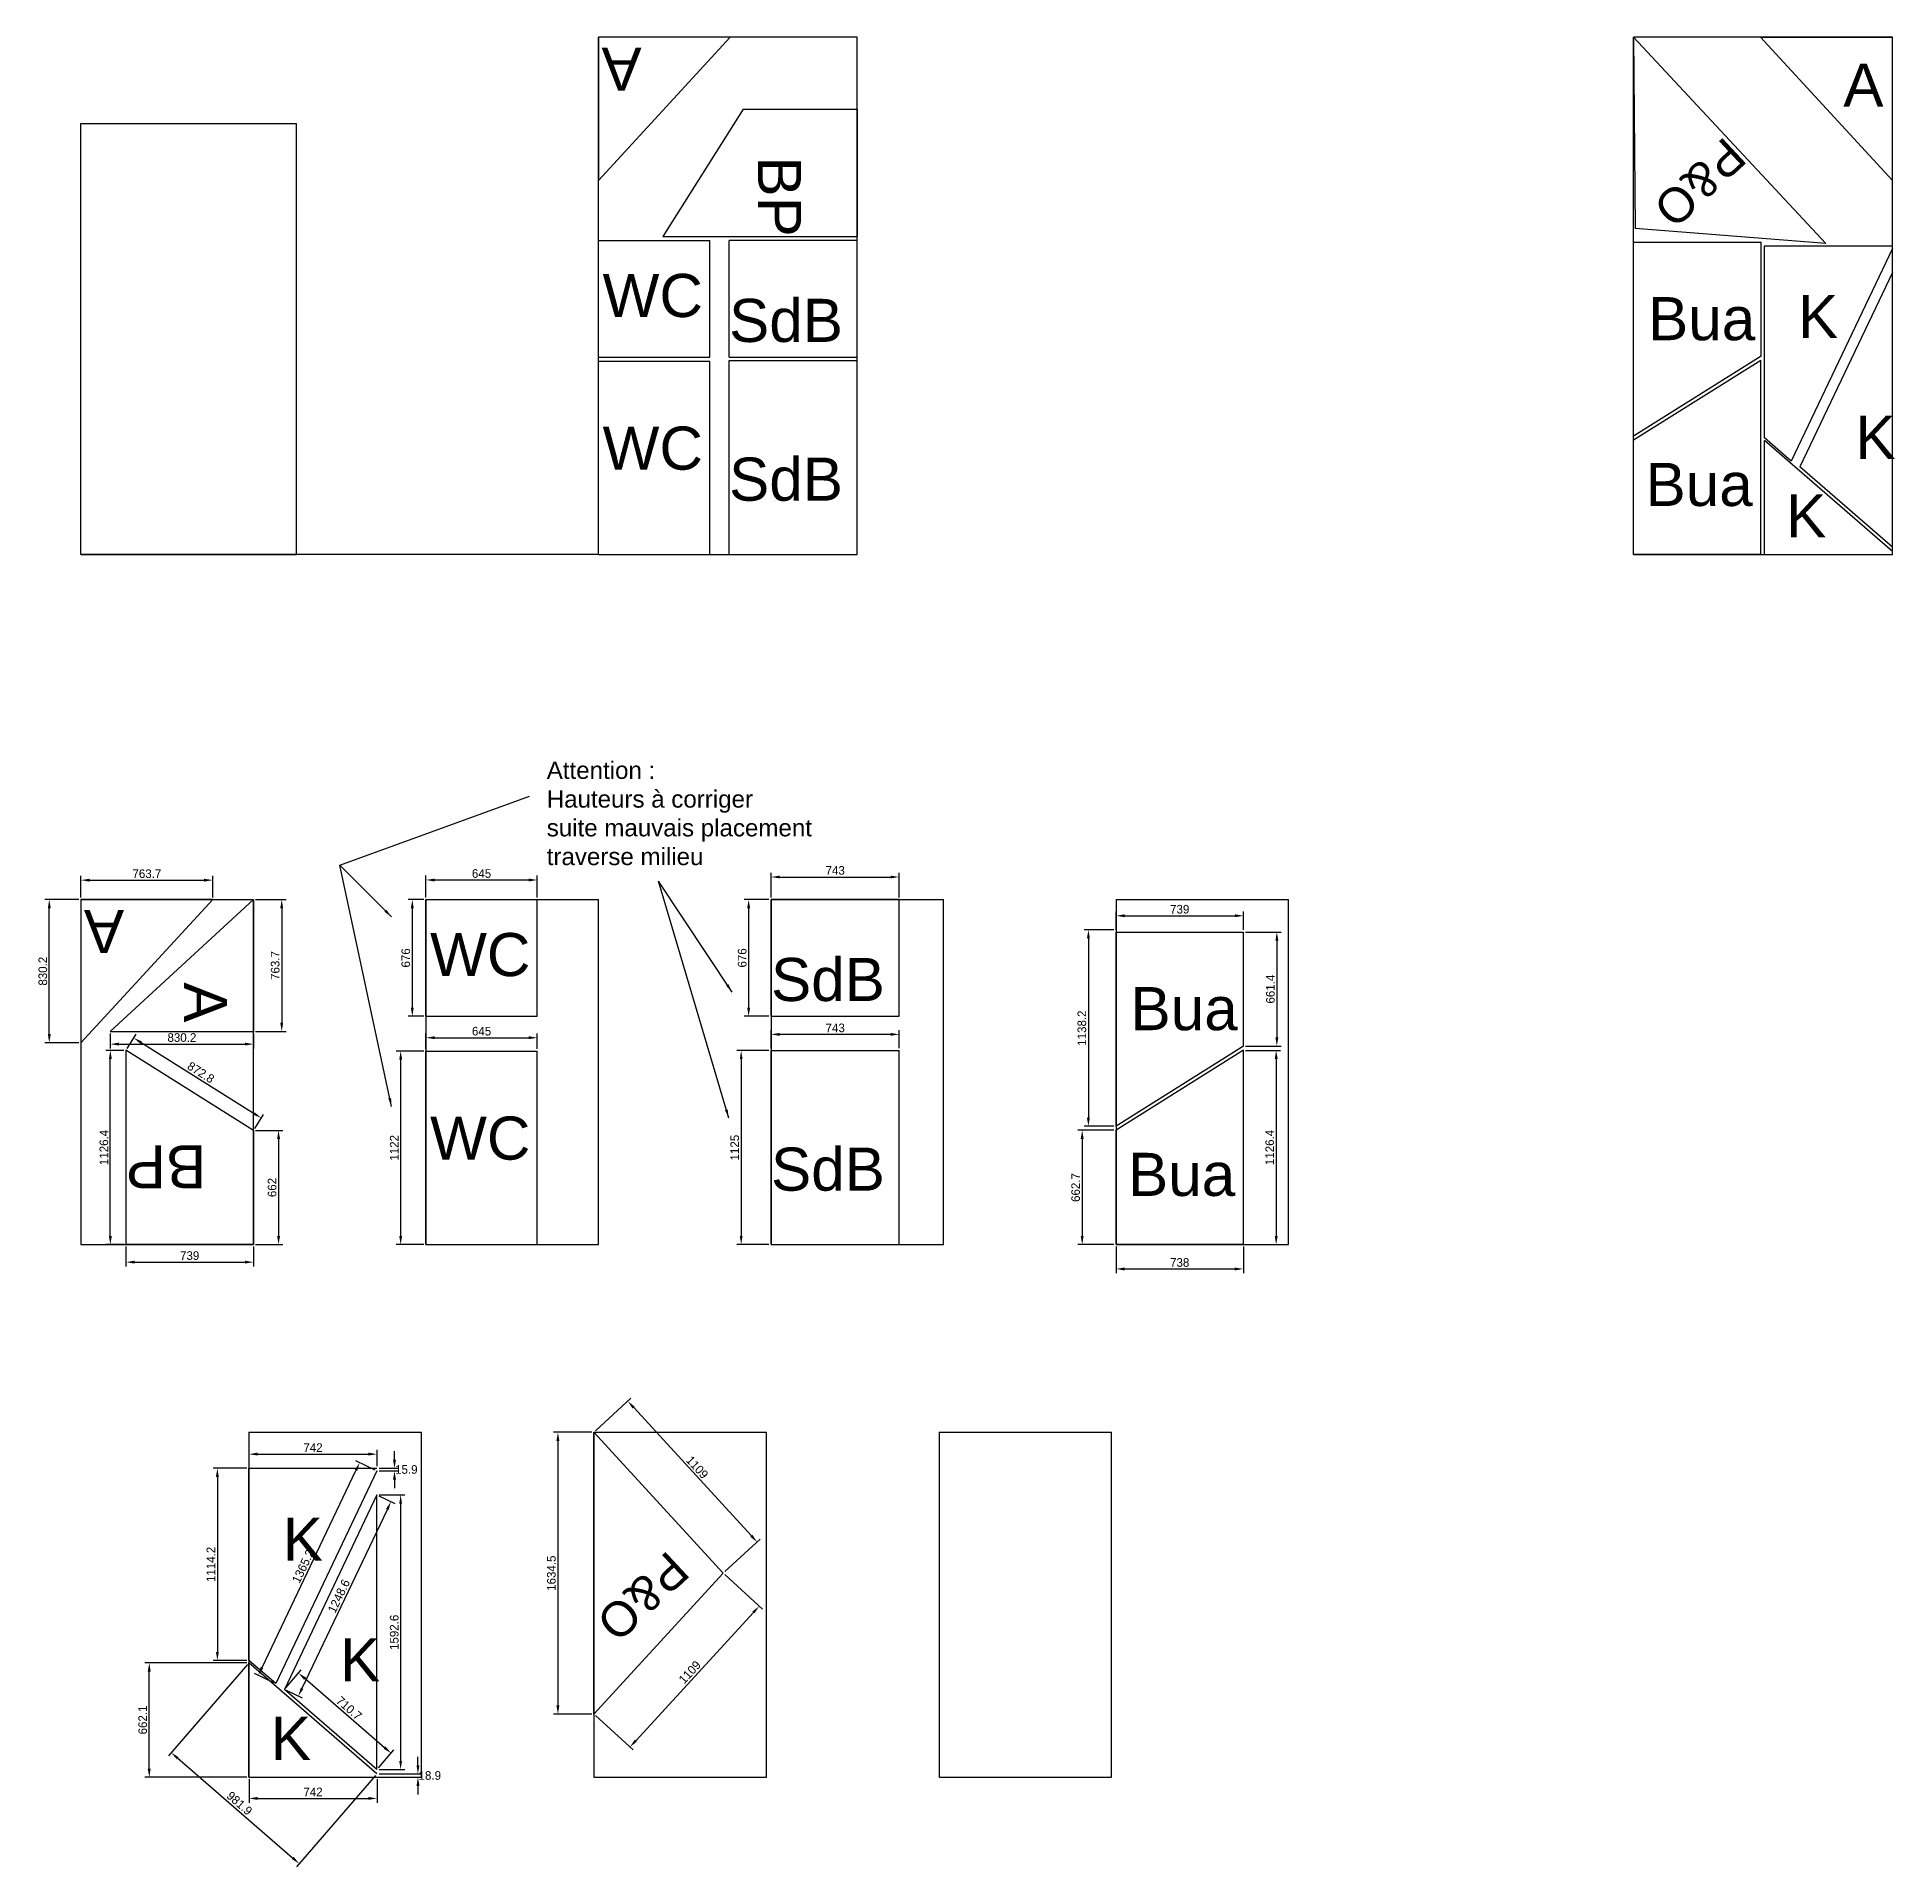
# Model space of a CAD drawing. Header units: millimetres. Extents: x -254 to 10514, y -7607 to 3000.
import ezdxf

# ---------------------------------------------------------------- set-up
doc = ezdxf.new("R2010")
doc.units = ezdxf.units.MM
for name, color, linetype, lineweight, true_color in [('Ambre', 1, 'Continuous', 25, 0xff0000), ('Buanderie', 1, 'Continuous', 25, 0xff0000), ('Bureau', 1, 'Continuous', 25, 0xff0000), ('Cotes', 3, 'Continuous', 25, 0x00ff00), ('DimensionsAchetables', 178, 'Continuous', 25, 0x000000), ('Keziah', 1, 'Continuous', 25, 0xff0000), ('P&O', 1, 'Continuous', 25, 0xff0000), ('SdB', 1, 'Continuous', 25, 0xff0000), ('WC', 1, 'Continuous', 25, 0xff0000)]:
    doc.layers.add(name, color=color, linetype=linetype, lineweight=lineweight, true_color=true_color)
doc.styles.add('textstyle11', font='')
doc.styles.add('textstyle12', font='')
doc.styles.add('textstyle13', font='')
doc.styles.add('textstyle14', font='')
doc.styles.add('textstyle15', font='')
doc.styles.add('textstyle16', font='')
doc.styles.add('textstyle17', font='')
doc.styles.add('textstyle18', font='')
doc.styles.add('textstyle19', font='')
doc.styles.add('textstyle20', font='')
doc.styles.add('textstyle21', font='')
doc.styles.add('textstyle22', font='')
doc.styles.add('textstyle23', font='')
doc.styles.add('textstyle24', font='')
doc.styles.add('textstyle25', font='')
doc.styles.add('textstyle26', font='')
doc.styles.add('textstyle27', font='')
doc.styles.add('textstyle28', font='')
doc.styles.add('textstyle29', font='')
doc.styles.add('textstyle30', font='')
doc.styles.add('textstyle31', font='')
doc.styles.add('textstyle32', font='')
doc.styles.add('textstyle33', font='')
doc.styles.add('textstyle34', font='')
doc.styles.add('textstyle35', font='')
doc.styles.add('textstyle36', font='')
doc.styles.add('textstyle37', font='')
doc.styles.get('textstyle11').set_extended_font_data('Liberation Sans')
doc.styles.get('textstyle12').set_extended_font_data('Liberation Sans')
doc.styles.get('textstyle13').set_extended_font_data('Liberation Sans')
doc.styles.get('textstyle14').set_extended_font_data('Liberation Sans')
doc.styles.get('textstyle15').set_extended_font_data('Liberation Sans')
doc.styles.get('textstyle16').set_extended_font_data('Liberation Sans')
doc.styles.get('textstyle17').set_extended_font_data('Liberation Sans')
doc.styles.get('textstyle18').set_extended_font_data('Liberation Sans')
doc.styles.get('textstyle19').set_extended_font_data('Liberation Sans')
doc.styles.get('textstyle20').set_extended_font_data('Liberation Sans')
doc.styles.get('textstyle21').set_extended_font_data('Liberation Sans')
doc.styles.get('textstyle22').set_extended_font_data('Liberation Sans')
doc.styles.get('textstyle23').set_extended_font_data('Liberation Sans')
doc.styles.get('textstyle24').set_extended_font_data('Liberation Sans')
doc.styles.get('textstyle25').set_extended_font_data('Liberation Sans')
doc.styles.get('textstyle26').set_extended_font_data('Liberation Sans')
doc.styles.get('textstyle27').set_extended_font_data('Liberation Sans')
doc.styles.get('textstyle28').set_extended_font_data('Liberation Sans')
doc.styles.get('textstyle29').set_extended_font_data('Liberation Sans')
doc.styles.get('textstyle30').set_extended_font_data('Liberation Sans')
doc.styles.get('textstyle31').set_extended_font_data('Liberation Sans')
doc.styles.get('textstyle32').set_extended_font_data('Liberation Sans')
doc.styles.get('textstyle33').set_extended_font_data('Liberation Sans')
doc.styles.get('textstyle34').set_extended_font_data('Liberation Sans')
doc.styles.get('textstyle35').set_extended_font_data('Liberation Sans')
doc.styles.get('textstyle36').set_extended_font_data('Liberation Sans')
doc.styles.get('textstyle37').set_extended_font_data('Liberation Sans')
doc.dimstyles.new('QCADDimStyle', dxfattribs={"dimtxt": 50, "dimasz": 50, "dimexe": 25, "dimexo": 12.5, "dimgap": 12.5, "dimtad": 1, "dimtoh": 1, "dimdec": 4, "dimzin": 0, "dimdsep": 46, "dimtxsty": 'Standard', "dimcen": 0.09, "dimadec": 0, "dimazin": 0, "dimtfac": 1, "dimtdec": 4, "dimtofl": 0, "dimtmove": 0, "dimatfit": 3, "dimfxl": 1, "dimtolj": 1, "dimtzin": 0, "dimarcsym": 0})

# ---------------------------------------------------------------- blocks, each defined once
blk = doc.blocks.new('PetiteTole')
at = {"layer": 'DimensionsAchetables'}
for p, q in [((0, 0), (0, 2500)), ((0, 2500), (1250, 2500)), ((1250, 0), (1250, 2500)), ((0, 0), (1250, 0))]:
    blk.add_line(p, q, dxfattribs=at)
blk = doc.blocks.new('GrandeTole')
at = {"layer": 'DimensionsAchetables'}
for p, q in [((0, 0), (0, 3000)), ((1500, 3000), (0, 3000)), ((1500, 0), (1500, 3000)), ((0, 0), (1500, 0))]:
    blk.add_line(p, q, dxfattribs=at)
blk = doc.blocks.new('*D3')
at = {"layer": 'Cotes', "color": 0, "lineweight": -2}
for p, q in [((0, -1988), (0, -1862)), ((50, -1887), (714, -1887)), ((764, -1988), (764, -1862))]:
    blk.add_line(p, q, dxfattribs=at)
at = {"layer": 'Cotes', "color": 0}
for points in [[(50, -1879), (50, -1896), (0, -1887)], [(714, -1896), (714, -1879), (764, -1887)]]:
    blk.add_solid(points, dxfattribs=at)
at = {"layer": 'Defpoints', "color": 0}
for p in [(764, -1887), (0, -2000), (764, -2000)]:
    blk.add_point(p, dxfattribs=at)
at = {"layer": 'Cotes', "color": 0, "insert": (382, -1850), "char_height": 50, "attachment_point": 5}
blk.add_mtext('\\A1;763.7', dxfattribs=at)
blk = doc.blocks.new('*D4')
at = {"layer": 'Cotes', "color": 0, "lineweight": -2}
for p, q in [((1012, -2000), (1189, -2000)), ((1164, -2050), (1164, -2714)), ((1012, -2764), (1189, -2764))]:
    blk.add_line(p, q, dxfattribs=at)
at = {"layer": 'Cotes', "color": 0}
for points in [[(1172, -2050), (1155, -2050), (1164, -2000)], [(1155, -2714), (1172, -2714), (1164, -2764)]]:
    blk.add_solid(points, dxfattribs=at)
at = {"layer": 'Defpoints', "color": 0}
for p in [(1000, -2000), (1000, -2764), (1164, -2764)]:
    blk.add_point(p, dxfattribs=at)
at = {"layer": 'Cotes', "color": 0, "insert": (1126, -2382), "char_height": 50, "attachment_point": 5, "rotation": 90}
blk.add_mtext('\\A1;763.7', dxfattribs=at)
blk = doc.blocks.new('*D5')
at = {"layer": 'Cotes', "color": 0, "lineweight": -2}
for p, q in [((-12, -2000), (-209, -2000)), ((-184, -2780), (-184, -2050)), ((-12, -2830), (-209, -2830))]:
    blk.add_line(p, q, dxfattribs=at)
at = {"layer": 'Cotes', "color": 0}
for points in [[(-175, -2050), (-192, -2050), (-184, -2000)], [(-192, -2780), (-175, -2780), (-184, -2830)]]:
    blk.add_solid(points, dxfattribs=at)
at = {"layer": 'Defpoints', "color": 0}
for p in [(-184, -2000), (0, -2000), (0, -2830)]:
    blk.add_point(p, dxfattribs=at)
at = {"layer": 'Cotes', "color": 0, "insert": (-221, -2415), "char_height": 50, "attachment_point": 5, "rotation": 90}
blk.add_mtext('\\A1;830.2', dxfattribs=at)
blk = doc.blocks.new('*D6')
at = {"layer": 'Cotes', "color": 0, "lineweight": -2}
for p, q in [((170, -2776), (170, -2863)), ((1000, -2776), (1000, -2863)), ((220, -2838), (950, -2838))]:
    blk.add_line(p, q, dxfattribs=at)
at = {"layer": 'Cotes', "color": 0}
for points in [[(220, -2829), (220, -2846), (170, -2838)], [(950, -2846), (950, -2829), (1000, -2838)]]:
    blk.add_solid(points, dxfattribs=at)
at = {"layer": 'Defpoints', "color": 0}
for p in [(170, -2764), (1000, -2764), (1000, -2838)]:
    blk.add_point(p, dxfattribs=at)
at = {"layer": 'Cotes', "color": 0, "insert": (585, -2800), "char_height": 50, "attachment_point": 5}
blk.add_mtext('\\A1;830.2', dxfattribs=at)
blk = doc.blocks.new('*D7')
at = {"layer": 'Cotes', "color": 0, "lineweight": -2}
for p, q in [((1012, -3338), (1170, -3338)), ((1145, -3388), (1145, -3950)), ((1012, -4000), (1170, -4000))]:
    blk.add_line(p, q, dxfattribs=at)
at = {"layer": 'Cotes', "color": 0}
for points in [[(1154, -3388), (1137, -3388), (1145, -3338)], [(1137, -3950), (1154, -3950), (1145, -4000)]]:
    blk.add_solid(points, dxfattribs=at)
at = {"layer": 'Defpoints', "color": 0}
for p in [(1000, -3338), (1000, -4000), (1145, -4000)]:
    blk.add_point(p, dxfattribs=at)
at = {"layer": 'Cotes', "color": 0, "insert": (1108, -3669), "char_height": 50, "attachment_point": 5, "rotation": 90}
blk.add_mtext('\\A1;662', dxfattribs=at)
blk = doc.blocks.new('*D8')
at = {"layer": 'Cotes', "color": 0, "lineweight": -2}
for p, q in [((261, -4012), (261, -4127)), ((1000, -4012), (1000, -4127)), ((311, -4102), (950, -4102))]:
    blk.add_line(p, q, dxfattribs=at)
at = {"layer": 'Cotes', "color": 0}
for points in [[(311, -4093), (311, -4110), (261, -4102)], [(950, -4110), (950, -4093), (1000, -4102)]]:
    blk.add_solid(points, dxfattribs=at)
at = {"layer": 'Defpoints', "color": 0}
for p in [(261, -4000), (1000, -4000), (1000, -4102)]:
    blk.add_point(p, dxfattribs=at)
at = {"layer": 'Cotes', "color": 0, "insert": (630, -4064), "char_height": 50, "attachment_point": 5}
blk.add_mtext('\\A1;739', dxfattribs=at)
blk = doc.blocks.new('*D9')
at = {"layer": 'Cotes', "color": 0, "lineweight": -2}
for p, q in [((248, -2874), (145, -2874)), ((170, -3950), (170, -2924)), ((248, -4000), (145, -4000))]:
    blk.add_line(p, q, dxfattribs=at)
at = {"layer": 'Cotes', "color": 0}
for points in [[(179, -2924), (162, -2924), (170, -2874)], [(162, -3950), (179, -3950), (170, -4000)]]:
    blk.add_solid(points, dxfattribs=at)
at = {"layer": 'Defpoints', "color": 0}
for p in [(170, -2874), (261, -2874), (261, -4000)]:
    blk.add_point(p, dxfattribs=at)
at = {"layer": 'Cotes', "color": 0, "insert": (133, -3437), "char_height": 50, "attachment_point": 5, "rotation": 90}
blk.add_mtext('\\A1;1126.4', dxfattribs=at)
blk = doc.blocks.new('*D10')
at = {"layer": 'Cotes', "color": 0, "lineweight": -2}
for p, q in [((268, -2863), (319, -2781)), ((348, -2829), (1003, -3240)), ((1007, -3327), (1058, -3245))]:
    blk.add_line(p, q, dxfattribs=at)
at = {"layer": 'Cotes', "color": 0}
for points in [[(353, -2822), (344, -2836), (306, -2802)], [(998, -3247), (1007, -3233), (1045, -3266)]]:
    blk.add_solid(points, dxfattribs=at)
at = {"layer": 'Defpoints', "color": 0}
for p in [(261, -2874), (1000, -3338), (1045, -3266)]:
    blk.add_point(p, dxfattribs=at)
at = {"layer": 'Cotes', "color": 0, "insert": (695, -3002), "char_height": 50, "attachment_point": 5, "rotation": 327.8576}
blk.add_mtext('\\A1;872.8', dxfattribs=at)
blk = doc.blocks.new('*D11')
at = {"layer": 'Cotes', "color": 0, "lineweight": -2}
for p, q in [((2000, -1988), (2000, -1861)), ((2050, -1886), (2595, -1886)), ((2645, -1988), (2645, -1861))]:
    blk.add_line(p, q, dxfattribs=at)
at = {"layer": 'Cotes', "color": 0}
for points in [[(2050, -1878), (2050, -1895), (2000, -1886)], [(2595, -1895), (2595, -1878), (2645, -1886)]]:
    blk.add_solid(points, dxfattribs=at)
at = {"layer": 'Defpoints', "color": 0}
for p in [(2645, -1886), (2000, -2000), (2645, -2000)]:
    blk.add_point(p, dxfattribs=at)
at = {"layer": 'Cotes', "color": 0, "insert": (2322, -1849), "char_height": 50, "attachment_point": 5}
blk.add_mtext('\\A1;645', dxfattribs=at)
blk = doc.blocks.new('*D12')
at = {"layer": 'Cotes', "color": 0, "lineweight": -2}
for p, q in [((1988, -2000), (1896, -2000)), ((1921, -2626), (1921, -2050)), ((1988, -2676), (1896, -2676))]:
    blk.add_line(p, q, dxfattribs=at)
at = {"layer": 'Cotes', "color": 0}
for points in [[(1929, -2050), (1912, -2050), (1921, -2000)], [(1912, -2626), (1929, -2626), (1921, -2676)]]:
    blk.add_solid(points, dxfattribs=at)
at = {"layer": 'Defpoints', "color": 0}
for p in [(1921, -2000), (2000, -2000), (2000, -2676)]:
    blk.add_point(p, dxfattribs=at)
at = {"layer": 'Cotes', "color": 0, "insert": (1883, -2338), "char_height": 50, "attachment_point": 5, "rotation": 90}
blk.add_mtext('\\A1;676', dxfattribs=at)
blk = doc.blocks.new('*D13')
at = {"layer": 'Cotes', "color": 0, "lineweight": -2}
for p, q in [((2000, -2866), (2000, -2776)), ((2645, -2866), (2645, -2776)), ((2050, -2801), (2595, -2801))]:
    blk.add_line(p, q, dxfattribs=at)
at = {"layer": 'Cotes', "color": 0}
for points in [[(2050, -2792), (2050, -2809), (2000, -2801)], [(2595, -2809), (2595, -2792), (2645, -2801)]]:
    blk.add_solid(points, dxfattribs=at)
at = {"layer": 'Defpoints', "color": 0}
for p in [(2000, -2878), (2645, -2801), (2645, -2878)]:
    blk.add_point(p, dxfattribs=at)
at = {"layer": 'Cotes', "color": 0, "insert": (2322, -2763), "char_height": 50, "attachment_point": 5}
blk.add_mtext('\\A1;645', dxfattribs=at)
blk = doc.blocks.new('*D14')
at = {"layer": 'Cotes', "color": 0, "lineweight": -2}
for p, q in [((1988, -2878), (1828, -2878)), ((1853, -2928), (1853, -3950)), ((1988, -4000), (1828, -4000))]:
    blk.add_line(p, q, dxfattribs=at)
at = {"layer": 'Cotes', "color": 0}
for points in [[(1862, -2928), (1845, -2928), (1853, -2878)], [(1845, -3950), (1862, -3950), (1853, -4000)]]:
    blk.add_solid(points, dxfattribs=at)
at = {"layer": 'Defpoints', "color": 0}
for p in [(2000, -2878), (1853, -4000), (2000, -4000)]:
    blk.add_point(p, dxfattribs=at)
at = {"layer": 'Cotes', "color": 0, "insert": (1816, -3439), "char_height": 50, "attachment_point": 5, "rotation": 90}
blk.add_mtext('\\A1;1122', dxfattribs=at)
blk = doc.blocks.new('*D15')
at = {"layer": 'Cotes', "color": 0, "lineweight": -2}
for p, q in [((4000, -1988), (4000, -1844)), ((4050, -1869), (4693, -1869)), ((4743, -1988), (4743, -1844))]:
    blk.add_line(p, q, dxfattribs=at)
at = {"layer": 'Cotes', "color": 0}
for points in [[(4050, -1861), (4050, -1877), (4000, -1869)], [(4693, -1877), (4693, -1861), (4743, -1869)]]:
    blk.add_solid(points, dxfattribs=at)
at = {"layer": 'Defpoints', "color": 0}
for p in [(4743, -1869), (4000, -2000), (4743, -2000)]:
    blk.add_point(p, dxfattribs=at)
at = {"layer": 'Cotes', "color": 0, "insert": (4372, -1831), "char_height": 50, "attachment_point": 5}
blk.add_mtext('\\A1;743', dxfattribs=at)
blk = doc.blocks.new('*D16')
at = {"layer": 'Cotes', "color": 0, "lineweight": -2}
for p, q in [((3988, -2000), (3845, -2000)), ((3870, -2050), (3870, -2626)), ((3988, -2676), (3845, -2676))]:
    blk.add_line(p, q, dxfattribs=at)
at = {"layer": 'Cotes', "color": 0}
for points in [[(3879, -2050), (3862, -2050), (3870, -2000)], [(3862, -2626), (3879, -2626), (3870, -2676)]]:
    blk.add_solid(points, dxfattribs=at)
at = {"layer": 'Defpoints', "color": 0}
for p in [(4000, -2000), (3870, -2676), (4000, -2676)]:
    blk.add_point(p, dxfattribs=at)
at = {"layer": 'Cotes', "color": 0, "insert": (3833, -2338), "char_height": 50, "attachment_point": 5, "rotation": 90}
blk.add_mtext('\\A1;676', dxfattribs=at)
blk = doc.blocks.new('*D17')
at = {"layer": 'Cotes', "color": 0, "lineweight": -2}
for p, q in [((4000, -2862), (4000, -2756)), ((4050, -2781), (4693, -2781)), ((4743, -2862), (4743, -2756))]:
    blk.add_line(p, q, dxfattribs=at)
at = {"layer": 'Cotes', "color": 0}
for points in [[(4050, -2773), (4050, -2790), (4000, -2781)], [(4693, -2790), (4693, -2773), (4743, -2781)]]:
    blk.add_solid(points, dxfattribs=at)
at = {"layer": 'Defpoints', "color": 0}
for p in [(4743, -2781), (4000, -2875), (4743, -2875)]:
    blk.add_point(p, dxfattribs=at)
at = {"layer": 'Cotes', "color": 0, "insert": (4372, -2744), "char_height": 50, "attachment_point": 5}
blk.add_mtext('\\A1;743', dxfattribs=at)
blk = doc.blocks.new('*D18')
at = {"layer": 'Cotes', "color": 0, "lineweight": -2}
for p, q in [((3988, -2875), (3802, -2875)), ((3827, -2925), (3827, -3950)), ((3988, -4000), (3802, -4000))]:
    blk.add_line(p, q, dxfattribs=at)
at = {"layer": 'Cotes', "color": 0}
for points in [[(3835, -2925), (3819, -2925), (3827, -2875)], [(3819, -3950), (3835, -3950), (3827, -4000)]]:
    blk.add_solid(points, dxfattribs=at)
at = {"layer": 'Defpoints', "color": 0}
for p in [(4000, -2875), (3827, -4000), (4000, -4000)]:
    blk.add_point(p, dxfattribs=at)
at = {"layer": 'Cotes', "color": 0, "insert": (3790, -3438), "char_height": 50, "attachment_point": 5, "rotation": 90}
blk.add_mtext('\\A1;1125', dxfattribs=at)
blk = doc.blocks.new('*D19')
at = {"layer": 'Cotes', "color": 0, "lineweight": -2}
for p, q in [((6000, -2175), (6000, -2069)), ((6050, -2094), (6689, -2094)), ((6739, -2175), (6739, -2069))]:
    blk.add_line(p, q, dxfattribs=at)
at = {"layer": 'Cotes', "color": 0}
for points in [[(6050, -2085), (6050, -2102), (6000, -2094)], [(6689, -2102), (6689, -2085), (6739, -2094)]]:
    blk.add_solid(points, dxfattribs=at)
at = {"layer": 'Defpoints', "color": 0}
for p in [(6739, -2094), (6000, -2188), (6739, -2188)]:
    blk.add_point(p, dxfattribs=at)
at = {"layer": 'Cotes', "color": 0, "insert": (6369, -2056), "char_height": 50, "attachment_point": 5}
blk.add_mtext('\\A1;739', dxfattribs=at)
blk = doc.blocks.new('*D20')
at = {"layer": 'Cotes', "color": 0, "lineweight": -2}
for p, q in [((5987, -2175), (5815, -2175)), ((5840, -2225), (5840, -3264)), ((5987, -3314), (5815, -3314))]:
    blk.add_line(p, q, dxfattribs=at)
at = {"layer": 'Cotes', "color": 0}
for points in [[(5848, -2225), (5831, -2225), (5840, -2175)], [(5831, -3264), (5848, -3264), (5840, -3314)]]:
    blk.add_solid(points, dxfattribs=at)
at = {"layer": 'Defpoints', "color": 0}
for p in [(6000, -2175), (5840, -3314), (6000, -3314)]:
    blk.add_point(p, dxfattribs=at)
at = {"layer": 'Cotes', "color": 0, "insert": (5802, -2745), "char_height": 50, "attachment_point": 5, "rotation": 90}
blk.add_mtext('\\A1;1138.2', dxfattribs=at)
blk = doc.blocks.new('*D21')
at = {"layer": 'Cotes', "color": 0, "lineweight": -2}
for p, q in [((6751, -2188), (6957, -2188)), ((6932, -2238), (6932, -2799)), ((6751, -2849), (6957, -2849))]:
    blk.add_line(p, q, dxfattribs=at)
at = {"layer": 'Cotes', "color": 0}
for points in [[(6941, -2238), (6924, -2238), (6932, -2188)], [(6924, -2799), (6941, -2799), (6932, -2849)]]:
    blk.add_solid(points, dxfattribs=at)
at = {"layer": 'Defpoints', "color": 0}
for p in [(6739, -2188), (6739, -2849), (6932, -2849)]:
    blk.add_point(p, dxfattribs=at)
at = {"layer": 'Cotes', "color": 0, "insert": (6895, -2519), "char_height": 50, "attachment_point": 5, "rotation": 90}
blk.add_mtext('\\A1;661.4', dxfattribs=at)
blk = doc.blocks.new('*D22')
at = {"layer": 'Cotes', "color": 0, "lineweight": -2}
for p, q in [((6750, -2874), (6953, -2874)), ((6928, -2924), (6928, -3950)), ((6750, -4000), (6953, -4000))]:
    blk.add_line(p, q, dxfattribs=at)
at = {"layer": 'Cotes', "color": 0}
for points in [[(6937, -2924), (6920, -2924), (6928, -2874)], [(6920, -3950), (6937, -3950), (6928, -4000)]]:
    blk.add_solid(points, dxfattribs=at)
at = {"layer": 'Defpoints', "color": 0}
for p in [(6738, -2874), (6738, -4000), (6928, -4000)]:
    blk.add_point(p, dxfattribs=at)
at = {"layer": 'Cotes', "color": 0, "insert": (6891, -3437), "char_height": 50, "attachment_point": 5, "rotation": 90}
blk.add_mtext('\\A1;1126.4', dxfattribs=at)
blk = doc.blocks.new('*D23')
at = {"layer": 'Cotes', "color": 0, "lineweight": -2}
for p, q in [((5987, -3337), (5779, -3337)), ((5804, -3387), (5804, -3950)), ((5987, -4000), (5779, -4000))]:
    blk.add_line(p, q, dxfattribs=at)
at = {"layer": 'Cotes', "color": 0}
for points in [[(5812, -3387), (5795, -3387), (5804, -3337)], [(5795, -3950), (5812, -3950), (5804, -4000)]]:
    blk.add_solid(points, dxfattribs=at)
at = {"layer": 'Defpoints', "color": 0}
for p in [(6000, -3337), (5804, -4000), (6000, -4000)]:
    blk.add_point(p, dxfattribs=at)
at = {"layer": 'Cotes', "color": 0, "insert": (5766, -3669), "char_height": 50, "attachment_point": 5, "rotation": 90}
blk.add_mtext('\\A1;662.7', dxfattribs=at)
blk = doc.blocks.new('*D24')
at = {"layer": 'Cotes', "color": 0, "lineweight": -2}
for p, q in [((6000, -4012), (6000, -4166)), ((6738, -4012), (6738, -4166)), ((6050, -4141), (6688, -4141))]:
    blk.add_line(p, q, dxfattribs=at)
at = {"layer": 'Cotes', "color": 0}
for points in [[(6050, -4133), (6050, -4150), (6000, -4141)], [(6688, -4150), (6688, -4133), (6738, -4141)]]:
    blk.add_solid(points, dxfattribs=at)
at = {"layer": 'Defpoints', "color": 0}
for p in [(6000, -4000), (6738, -4000), (6738, -4141)]:
    blk.add_point(p, dxfattribs=at)
at = {"layer": 'Cotes', "color": 0, "insert": (6369, -4104), "char_height": 50, "attachment_point": 5}
blk.add_mtext('\\A1;738', dxfattribs=at)
blk = doc.blocks.new('*D25')
at = {"layer": 'Cotes', "color": 0, "lineweight": -2}
for p, q in [((974, -5284), (974, -5190)), ((1024, -5215), (1666, -5215)), ((1716, -5284), (1716, -5190))]:
    blk.add_line(p, q, dxfattribs=at)
at = {"layer": 'Cotes', "color": 0}
for points in [[(1024, -5206), (1024, -5223), (974, -5215)], [(1666, -5223), (1666, -5206), (1716, -5215)]]:
    blk.add_solid(points, dxfattribs=at)
at = {"layer": 'Defpoints', "color": 0}
for p in [(1716, -5215), (974, -5297), (1716, -5297)]:
    blk.add_point(p, dxfattribs=at)
at = {"layer": 'Cotes', "color": 0, "insert": (1345, -5177), "char_height": 50, "attachment_point": 5}
blk.add_mtext('\\A1;742', dxfattribs=at)
blk = doc.blocks.new('*D26')
at = {"layer": 'Cotes', "color": 0, "lineweight": -2}
for p, q in [((961, -5297), (766, -5297)), ((791, -5347), (791, -6361)), ((961, -6411), (766, -6411))]:
    blk.add_line(p, q, dxfattribs=at)
at = {"layer": 'Cotes', "color": 0}
for points in [[(799, -5347), (782, -5347), (791, -5297)], [(782, -6361), (799, -6361), (791, -6411)]]:
    blk.add_solid(points, dxfattribs=at)
at = {"layer": 'Defpoints', "color": 0}
for p in [(974, -5297), (791, -6411), (974, -6411)]:
    blk.add_point(p, dxfattribs=at)
at = {"layer": 'Cotes', "color": 0, "insert": (753, -5854), "char_height": 50, "attachment_point": 5, "rotation": 90}
blk.add_mtext('\\A1;1114.2', dxfattribs=at)
blk = doc.blocks.new('*D27')
at = {"layer": 'Cotes', "color": 0, "lineweight": -2}
for p, q in [((1817, -5247), (1817, -5197)), ((1728, -5297), (1842, -5297)), ((1728, -5312), (1842, -5312)), ((1817, -5362), (1817, -5412))]:
    blk.add_line(p, q, dxfattribs=at)
at = {"layer": 'Cotes', "color": 0}
for points in [[(1809, -5247), (1826, -5247), (1817, -5297)], [(1826, -5362), (1809, -5362), (1817, -5312)]]:
    blk.add_solid(points, dxfattribs=at)
at = {"layer": 'Defpoints', "color": 0}
for p in [(1716, -5297), (1716, -5312), (1817, -5312)]:
    blk.add_point(p, dxfattribs=at)
at = {"layer": 'Cotes', "color": 0, "insert": (1886, -5304), "char_height": 50, "attachment_point": 5}
blk.add_mtext('\\A1;15.9', dxfattribs=at)
blk = doc.blocks.new('*D28')
at = {"layer": 'Cotes', "color": 0, "lineweight": -2}
for p, q in [((1728, -5451), (1878, -5451)), ((1853, -5501), (1853, -6994)), ((1728, -7044), (1878, -7044))]:
    blk.add_line(p, q, dxfattribs=at)
at = {"layer": 'Cotes', "color": 0}
for points in [[(1861, -5501), (1845, -5501), (1853, -5451)], [(1845, -6994), (1861, -6994), (1853, -7044)]]:
    blk.add_solid(points, dxfattribs=at)
at = {"layer": 'Defpoints', "color": 0}
for p in [(1716, -5451), (1716, -7044), (1853, -7044)]:
    blk.add_point(p, dxfattribs=at)
at = {"layer": 'Cotes', "color": 0, "insert": (1816, -6248), "char_height": 50, "attachment_point": 5, "rotation": 90}
blk.add_mtext('\\A1;1592.6', dxfattribs=at)
blk = doc.blocks.new('*D29')
at = {"layer": 'Cotes', "color": 0, "lineweight": -2}
for p, q in [((1727, -5457), (1820, -5501)), ((1282, -6572), (1776, -5535)), ((1190, -6584), (1283, -6628))]:
    blk.add_line(p, q, dxfattribs=at)
at = {"layer": 'Cotes', "color": 0}
for points in [[(1783, -5539), (1768, -5532), (1797, -5490)], [(1274, -6569), (1289, -6576), (1260, -6617)]]:
    blk.add_solid(points, dxfattribs=at)
at = {"layer": 'Defpoints', "color": 0}
for p in [(1716, -5451), (1797, -5490), (1179, -6578)]:
    blk.add_point(p, dxfattribs=at)
at = {"layer": 'Cotes', "color": 0, "insert": (1495, -6038), "char_height": 50, "attachment_point": 5, "rotation": 64.525}
blk.add_mtext('\\A1;1248.6', dxfattribs=at)
blk = doc.blocks.new('*D30')
at = {"layer": 'Cotes', "color": 0, "lineweight": -2}
for p, q in [((1705, -5307), (1593, -5254)), ((1050, -6452), (1594, -5310)), ((1117, -6540), (1006, -6486))]:
    blk.add_line(p, q, dxfattribs=at)
at = {"layer": 'Cotes', "color": 0}
for points in [[(1601, -5313), (1586, -5306), (1615, -5265)], [(1042, -6448), (1057, -6455), (1028, -6497)]]:
    blk.add_solid(points, dxfattribs=at)
at = {"layer": 'Defpoints', "color": 0}
for p in [(1615, -5265), (1716, -5312), (1129, -6545)]:
    blk.add_point(p, dxfattribs=at)
at = {"layer": 'Cotes', "color": 0, "insert": (1288, -5865), "char_height": 50, "attachment_point": 5, "rotation": 64.525}
blk.add_mtext('\\A1;1365.2', dxfattribs=at)
blk = doc.blocks.new('*D31')
at = {"layer": 'Cotes', "color": 0, "lineweight": -2}
for p, q in [((1187, -6569), (1277, -6465)), ((1299, -6516), (1760, -6916)), ((1724, -7034), (1814, -6930))]:
    blk.add_line(p, q, dxfattribs=at)
at = {"layer": 'Cotes', "color": 0}
for points in [[(1304, -6510), (1293, -6523), (1261, -6484)], [(1755, -6923), (1766, -6910), (1798, -6949)]]:
    blk.add_solid(points, dxfattribs=at)
at = {"layer": 'Defpoints', "color": 0}
for p in [(1179, -6578), (1798, -6949), (1716, -7044)]:
    blk.add_point(p, dxfattribs=at)
at = {"layer": 'Cotes', "color": 0, "insert": (1554, -6688), "char_height": 50, "attachment_point": 5, "rotation": 319.0827}
blk.add_mtext('\\A1;710.7', dxfattribs=at)
blk = doc.blocks.new('*D32')
at = {"layer": 'Cotes', "color": 0, "lineweight": -2}
for p, q in [((966, -6435), (507, -6964)), ((561, -6978), (1227, -7556)), ((1708, -7078), (1249, -7607))]:
    blk.add_line(p, q, dxfattribs=at)
at = {"layer": 'Cotes', "color": 0}
for points in [[(566, -6972), (555, -6984), (523, -6945)], [(1222, -7562), (1233, -7549), (1265, -7589)]]:
    blk.add_solid(points, dxfattribs=at)
at = {"layer": 'Defpoints', "color": 0}
for p in [(974, -6425), (1716, -7069), (1265, -7589)]:
    blk.add_point(p, dxfattribs=at)
at = {"layer": 'Cotes', "color": 0, "insert": (919, -7239), "char_height": 50, "attachment_point": 5, "rotation": 319.0827}
blk.add_mtext('\\A1;981.9', dxfattribs=at)
blk = doc.blocks.new('*D33')
at = {"layer": 'Cotes', "color": 0, "lineweight": -2}
for p, q in [((1953, -7019), (1953, -6969)), ((1728, -7069), (1978, -7069)), ((1728, -7088), (1978, -7088)), ((1953, -7138), (1953, -7188))]:
    blk.add_line(p, q, dxfattribs=at)
at = {"layer": 'Cotes', "color": 0}
for points in [[(1945, -7019), (1962, -7019), (1953, -7069)], [(1962, -7138), (1945, -7138), (1953, -7088)]]:
    blk.add_solid(points, dxfattribs=at)
at = {"layer": 'Defpoints', "color": 0}
for p in [(1716, -7069), (1716, -7088), (1953, -7088)]:
    blk.add_point(p, dxfattribs=at)
at = {"layer": 'Cotes', "color": 0, "insert": (2022, -7078), "char_height": 50, "attachment_point": 5}
blk.add_mtext('\\A1;18.9', dxfattribs=at)
blk = doc.blocks.new('*D34')
at = {"layer": 'Cotes', "color": 0, "lineweight": -2}
for p, q in [((961, -6425), (371, -6425)), ((396, -7038), (396, -6475)), ((961, -7088), (371, -7088))]:
    blk.add_line(p, q, dxfattribs=at)
at = {"layer": 'Cotes', "color": 0}
for points in [[(404, -6475), (387, -6475), (396, -6425)], [(387, -7038), (404, -7038), (396, -7088)]]:
    blk.add_solid(points, dxfattribs=at)
at = {"layer": 'Defpoints', "color": 0}
for p in [(396, -6425), (974, -6425), (974, -7088)]:
    blk.add_point(p, dxfattribs=at)
at = {"layer": 'Cotes', "color": 0, "insert": (358, -6756), "char_height": 50, "attachment_point": 5, "rotation": 90}
blk.add_mtext('\\A1;662.1', dxfattribs=at)
blk = doc.blocks.new('*D35')
at = {"layer": 'Cotes', "color": 0, "lineweight": -2}
for p, q in [((974, -7100), (974, -7236)), ((1716, -7100), (1716, -7236)), ((1024, -7211), (1666, -7211))]:
    blk.add_line(p, q, dxfattribs=at)
at = {"layer": 'Cotes', "color": 0}
for points in [[(1024, -7202), (1024, -7219), (974, -7211)], [(1666, -7219), (1666, -7202), (1716, -7211)]]:
    blk.add_solid(points, dxfattribs=at)
at = {"layer": 'Defpoints', "color": 0}
for p in [(974, -7088), (1716, -7088), (1716, -7211)]:
    blk.add_point(p, dxfattribs=at)
at = {"layer": 'Cotes', "color": 0, "insert": (1345, -7173), "char_height": 50, "attachment_point": 5}
blk.add_mtext('\\A1;742', dxfattribs=at)
blk = doc.blocks.new('*D36')
at = {"layer": 'Cotes', "color": 0, "lineweight": -2}
for p, q in [((2983, -5079), (3188, -4891)), ((3204, -4945), (3886, -5688)), ((3733, -5896), (3938, -5708))]:
    blk.add_line(p, q, dxfattribs=at)
at = {"layer": 'Cotes', "color": 0}
for points in [[(3210, -4939), (3197, -4950), (3170, -4908)], [(3880, -5694), (3892, -5682), (3919, -5725)]]:
    blk.add_solid(points, dxfattribs=at)
at = {"layer": 'Defpoints', "color": 0}
for p in [(2974, -5088), (3919, -5725), (3724, -5905)]:
    blk.add_point(p, dxfattribs=at)
at = {"layer": 'Cotes', "color": 0, "insert": (3572, -5291), "char_height": 50, "attachment_point": 5, "rotation": 312.53}
blk.add_mtext('\\A1;1109', dxfattribs=at)
blk = doc.blocks.new('*D37')
at = {"layer": 'Cotes', "color": 0, "lineweight": -2}
for p, q in [((2961, -5088), (2740, -5088)), ((2765, -5138), (2765, -6672)), ((2961, -6722), (2740, -6722))]:
    blk.add_line(p, q, dxfattribs=at)
at = {"layer": 'Cotes', "color": 0}
for points in [[(2773, -5138), (2756, -5138), (2765, -5088)], [(2756, -6672), (2773, -6672), (2765, -6722)]]:
    blk.add_solid(points, dxfattribs=at)
at = {"layer": 'Defpoints', "color": 0}
for p in [(2974, -5088), (2765, -6722), (2974, -6722)]:
    blk.add_point(p, dxfattribs=at)
at = {"layer": 'Cotes', "color": 0, "insert": (2727, -5905), "char_height": 50, "attachment_point": 5, "rotation": 90}
blk.add_mtext('\\A1;1634.5', dxfattribs=at)
blk = doc.blocks.new('*D38')
at = {"layer": 'Cotes', "color": 0, "lineweight": -2}
for p, q in [((3733, -5913), (3950, -6113)), ((3216, -6876), (3898, -6133)), ((2983, -6730), (3200, -6930))]:
    blk.add_line(p, q, dxfattribs=at)
at = {"layer": 'Cotes', "color": 0}
for points in [[(3904, -6138), (3892, -6127), (3932, -6096)], [(3210, -6870), (3222, -6882), (3182, -6913)]]:
    blk.add_solid(points, dxfattribs=at)
at = {"layer": 'Defpoints', "color": 0}
for p in [(3724, -5905), (3932, -6096), (2974, -6722)]:
    blk.add_point(p, dxfattribs=at)
at = {"layer": 'Cotes', "color": 0, "insert": (3529, -6479), "char_height": 50, "attachment_point": 5, "rotation": 47.47}
blk.add_mtext('\\A1;1109', dxfattribs=at)

msp = doc.modelspace()

# ---------------------------------------------------------------- linework, layer by layer
at = {"layer": 'Ambre'}
for p, q in [((3000, 3000), (3000, 2169.81)), ((3763.65, 3000), (3000, 2169.81)), ((3763.65, 3000), (3000, 3000)), ((9736.35, 3000), (10500, 3000)), ((9736.35, 3000), (10500, 2169.81)), ((10500, 2169.81), (10500, 3000)), ((0, -2000), (0, -2830.19)), ((763.65, -2000), (0, -2830.19)), ((763.65, -2000), (0, -2000)), ((1000, -2000), (169.81, -2763.65)), ((1000, -2000), (1000, -2763.65)), ((169.81, -2763.65), (1000, -2763.65))]:
    msp.add_line(p, q, dxfattribs=at)
at = {"layer": 'Buanderie'}
for p, q in [((9000, 1812.1), (9739, 1812.1)), ((9000, 686.36), (9000, 1812.1)), ((9739, 1150.69), (9739, 1812.1)), ((9739, 1150.69), (9000, 686.36)), ((9738, 1126.38), (9000, 662.67)), ((9738, 0), (9738, 1126.38)), ((9000, 0), (9000, 662.67)), ((9738, 0), (9000, 0)), ((6000, -2187.9), (6739, -2187.9)), ((6000, -3313.64), (6000, -2187.9)), ((6739, -2849.31), (6739, -2187.9)), ((6739, -2849.31), (6000, -3313.64)), ((6738, -2873.62), (6000, -3337.33)), ((6738, -4000), (6738, -2873.62)), ((6000, -4000), (6000, -3337.33)), ((6738, -4000), (6000, -4000))]:
    msp.add_line(p, q, dxfattribs=at)
at = {"layer": 'Bureau'}
for p, q in [((3837.96, 2583), (3373.62, 1844)), ((3837.96, 2583), (4500, 2583)), ((4500, 2583), (4500, 1844)), ((3373.62, 1844), (4500, 1844)), ((261, -2873.62), (261, -4000)), ((1000, -3337.96), (261, -2873.62)), ((1000, -3337.96), (1000, -4000)), ((1000, -4000), (261, -4000))]:
    msp.add_line(p, q, dxfattribs=at)
at = {"layer": 'DimensionsAchetables'}
for p, q in [((3000, 0), (0, 0)), ((0, -2000), (1000, -2000)), ((0, -2000), (0, -4000)), ((1000, -4000), (1000, -2000)), ((2000, -2000), (3000, -2000)), ((2000, -2000), (2000, -4000)), ((3000, -4000), (3000, -2000)), ((4000, -2000), (5000, -2000)), ((4000, -2000), (4000, -4000)), ((5000, -4000), (5000, -2000)), ((6000, -2000), (7000, -2000)), ((6000, -2000), (6000, -4000)), ((7000, -4000), (7000, -2000)), ((0, -4000), (1000, -4000)), ((2000, -4000), (3000, -4000)), ((4000, -4000), (5000, -4000)), ((6000, -4000), (7000, -4000)), ((973.86, -5087.5), (1973.86, -5087.5)), ((973.86, -5087.5), (973.86, -7087.5)), ((1973.86, -7087.5), (1973.86, -5087.5)), ((2973.86, -5087.5), (3973.86, -5087.5)), ((2973.86, -5087.5), (2973.86, -7087.5)), ((3973.86, -7087.5), (3973.86, -5087.5)), ((4973.86, -5087.5), (5973.86, -5087.5)), ((4973.86, -5087.5), (4973.86, -7087.5)), ((5973.86, -7087.5), (5973.86, -5087.5)), ((973.86, -7087.5), (1973.86, -7087.5)), ((2973.86, -7087.5), (3973.86, -7087.5)), ((4973.86, -7087.5), (5973.86, -7087.5))]:
    msp.add_line(p, q, dxfattribs=at)
at = {"layer": 'Keziah'}
for p, q in [((9758, 676.76), (9758, 1791)), ((9758, 1791), (10500, 1791)), ((10500, 1775.06), (9912.8, 542.59)), ((10500, 1785.06), (10500, 1801)), ((10500, 1636.26), (9962.97, 509.1)), ((10500, 43.63), (10500, 1636.26)), ((9912.8, 542.59), (9758, 676.76)), ((9758, 0), (9758, 662.07)), ((10500, 18.94), (9758, 662.07)), ((10500, 43.63), (9962.97, 509.1)), ((9758, 0), (10500, 0)), ((973.86, -6410.74), (973.86, -5296.5)), ((973.86, -5296.5), (1715.86, -5296.5)), ((1715.86, -5312.44), (1128.66, -6544.92)), ((1715.86, -5451.24), (1178.83, -6578.4)), ((1715.86, -7043.87), (1715.86, -5451.24)), ((1128.66, -6544.92), (973.86, -6410.74)), ((973.86, -7087.5), (973.86, -6425.43)), ((1715.86, -7068.57), (973.86, -6425.43)), ((1715.86, -7043.87), (1178.83, -6578.4)), ((973.86, -7087.5), (1715.86, -7087.5))]:
    msp.add_line(p, q, dxfattribs=at)
at = {"layer": 'P&O'}
for p, q in [((9000, 3000), (9009.1, 1891.06)), ((9000, 3000), (10114.7, 1804.63)), ((10114.7, 1804.63), (9009.1, 1891.06)), ((2973.86, -6721.96), (2973.86, -5087.5)), ((2973.86, -5087.5), (3723.5, -5904.73)), ((2973.86, -6721.96), (3723.5, -5904.73))]:
    msp.add_line(p, q, dxfattribs=at)
at = {"layer": 'SdB'}
for p, q in [((4500, 1821), (3757, 1821)), ((3757, 1145), (3757, 1821)), ((4500, 1145), (4500, 1821)), ((3757, 1145), (4500, 1145)), ((3757, 1125), (4500, 1125)), ((3757, 0), (3757, 1125)), ((4500, 0), (4500, 1125)), ((3757, 0), (4500, 0)), ((4743, -2000), (4000, -2000)), ((4000, -2676), (4000, -2000)), ((4743, -2676), (4743, -2000)), ((4000, -2676), (4743, -2676)), ((4000, -2875), (4743, -2875)), ((4000, -4000), (4000, -2875)), ((4743, -4000), (4743, -2875)), ((4000, -4000), (4743, -4000))]:
    msp.add_line(p, q, dxfattribs=at)
at = {"layer": 'WC'}
for p, q in [((3000, 1821), (3645, 1821)), ((3000, 1145), (3000, 1821)), ((3645, 1145), (3645, 1821)), ((3000, 1145), (3645, 1145)), ((3000, 1122), (3645, 1122)), ((3000, 0), (3000, 1122)), ((3645, 0), (3645, 1122)), ((3000, 0), (3645, 0)), ((2000, -2000), (2645, -2000)), ((2000, -2676), (2000, -2000)), ((2645, -2676), (2645, -2000)), ((2000, -2676), (2645, -2676)), ((2000, -2878), (2645, -2878)), ((2000, -4000), (2000, -2878)), ((2645, -4000), (2645, -2878)), ((2000, -4000), (2645, -4000))]:
    msp.add_line(p, q, dxfattribs=at)

# ---------------------------------------------------------------- block references
at = {"layer": 'DimensionsAchetables'}
for name, p in [('GrandeTole', (3000, 0)), ('GrandeTole', (9000, 0)), ('PetiteTole', (0, 0))]:
    msp.add_blockref(name, p, dxfattribs=at)

# ---------------------------------------------------------------- texts
at = {"layer": 'Ambre', "char_height": 250, "attachment_point": 1}
for insert, rotation, style in [((3250, 2689.6), 180, 'textstyle20'), ((250, -2310.4), 180, 'textstyle24'), ((847, -2479.31), 270, 'textstyle30')]:
    msp.add_mtext('A', dxfattribs=dict(at, insert=insert, rotation=rotation, style=style))
at = {"layer": 'Ambre', "insert": (10215.65, 2847), "char_height": 250, "attachment_point": 1, "style": 'textstyle19'}
msp.add_mtext('A', dxfattribs=at)
at = {"layer": 'Buanderie', "char_height": 250, "attachment_point": 1}
for insert, style in [((9084, 1493.05), 'textstyle22'), ((9069.5, 532), 'textstyle23'), ((6084, -2506.95), 'textstyle32'), ((6069.5, -3468), 'textstyle33')]:
    msp.add_mtext('Bua', dxfattribs=dict(at, insert=insert, style=style))
at = {"layer": 'Bureau', "char_height": 250, "attachment_point": 1}
for insert, rotation, style in [((4174.19, 2308.45), 270, 'textstyle21'), ((725.45, -3674.19), 180, 'textstyle25')]:
    msp.add_mtext('BP', dxfattribs=dict(at, insert=insert, rotation=rotation, style=style))
at = {"layer": 'Cotes', "insert": (2700, -1200), "char_height": 100, "attachment_point": 1, "style": 'textstyle37'}
msp.add_mtext('Attention :\\PHauteurs à corriger\\Psuite mauvais placement\\Ptraverse milieu', dxfattribs=at)
at = {"layer": 'Keziah', "char_height": 250, "attachment_point": 1}
for insert, style in [((9953.51, 1504.99), 'textstyle16'), ((10285.49, 805.25), 'textstyle17'), ((9884.83, 350.11), 'textstyle18'), ((1169.37, -5582.51), 'textstyle34'), ((1501.35, -6282.26), 'textstyle35'), ((1100.69, -6737.4), 'textstyle36')]:
    msp.add_mtext('K', dxfattribs=dict(at, insert=insert, style=style))
at = {"layer": 'P&O', "char_height": 200, "attachment_point": 1, "rotation": 223}
for insert, style in [((9667.74, 2283.84), 'textstyle15'), ((3540.96, -5912.99), 'textstyle31')]:
    msp.add_mtext('P&O', dxfattribs=dict(at, insert=insert, style=style))
at = {"layer": 'SdB', "char_height": 250, "attachment_point": 1}
for insert, style in [((3757, 1483), 'textstyle14'), ((3757, 562.5), 'textstyle13'), ((4000, -2338), 'textstyle29'), ((4000, -3437.5), 'textstyle28')]:
    msp.add_mtext('SdB', dxfattribs=dict(at, insert=insert, style=style))
at = {"layer": 'WC', "char_height": 250, "attachment_point": 1}
for insert, style in [((3023.52, 1627.36), 'textstyle12'), ((3023.52, 742.36), 'textstyle11'), ((2023.52, -2193.64), 'textstyle27'), ((2023.52, -3257.64), 'textstyle26')]:
    msp.add_mtext('WC', dxfattribs=dict(at, insert=insert, style=style))

# ---------------------------------------------------------------- dimensions: what is measured, and where the dimension line sits
at = {"layer": 'Cotes'}
for p1, p2, distance, picture, middle in [((0, -2000), (763.6515, -2000), 112.6767, '*D3', (381.8257, -1849.8233)), ((2000, -2000), (2645, -2000), 113.61, '*D11', (2322.5, -1848.89)), ((4000, -2000), (4743, -2000), 131.06, '*D15', (4371.5, -1831.44)), ((0, -2830.19), (0, -2000), 183.7, '*D5', (-221.2, -2415.1)), ((1000, -2000), (1000, -2763.6515), 163.5612, '*D4', (1126.0612, -2381.8257)), ((2000, -2676), (2000, -2000), 79.34, '*D12', (1883.16, -2338)), ((4000, -2000), (4000, -2676), -129.68, '*D16', (3832.82, -2338)), ((6000, -2187.9), (6739, -2187.9), 94.26, '*D19', (6369.5, -2056.14)), ((6000, -2175.4), (6000, -3313.64), -160.24, '*D20', (5802.26, -2744.52)), ((6739, -2187.9), (6739, -2849.31), 193.25, '*D21', (6894.75, -2518.6)), ((169.81, -2763.65), (1000, -2763.65), -74.09, '*D6', (584.9, -2800.24)), ((261, -2873.62), (1000, -3337.96), 84.54, '*D10', (695.43, -3002.45)), ((2000, -2878), (2645, -2878), 77.45, '*D13', (2322.5, -2763.05)), ((4000, -2875), (4743, -2875), 93.66, '*D17', (4371.5, -2743.84)), ((261, -4000), (261, -2873.62), 90.54, '*D9', (132.96, -3436.81)), ((2000, -2878), (2000, -4000), -146.57, '*D14', (1815.93, -3439)), ((4000, -2875), (4000, -4000), -172.9, '*D18', (3789.6, -3437.5)), ((6738, -2873.62), (6738, -4000), 190.25, '*D22', (6890.75, -3436.81)), ((1000, -3337.96), (1000, -4000), 145.29, '*D7', (1107.79, -3668.98)), ((6000, -3337.33), (6000, -4000), -196.25, '*D23', (5766.25, -3668.67)), ((261, -4000), (1000, -4000), -101.64, '*D8', (630.5, -4064.14)), ((6000, -4000), (6738, -4000), -141.45, '*D24', (6369, -4103.95)), ((2973.86, -5087.5), (3723.5, -5904.73), 265.93, '*D36', (3572.29, -5291.01)), ((973.86, -5296.5), (1715.86, -5296.5), 81.89, '*D25', (1344.86, -5177.11)), ((2973.86, -5087.5), (2973.86, -6721.96), -209.09, '*D37', (2727.27, -5904.73)), ((1128.66, -6544.92), (1715.86, -5312.44), 111.34, '*D30', (1287.89, -5864.66)), ((1715.86, -5296.5), (1715.86, -5312.44), 101.58, '*D27', (1886.19, -5304.47)), ((973.86, -5296.5), (973.86, -6410.74), -183.15, '*D26', (753.21, -5853.62)), ((1178.83, -6578.4), (1715.86, -5451.24), -90.3, '*D29', (1495.01, -6037.53)), ((1715.86, -5451.24), (1715.86, -7043.87), 137.18, '*D28', (1815.54, -6247.56)), ((2973.86, -6721.96), (3723.5, -5904.73), -282.52, '*D38', (3529.24, -6478.98)), ((973.86, -7087.5), (973.86, -6425.43), 578.19, '*D34', (358.17, -6756.47)), ((973.86, -6425.43), (1715.86, -7068.57), -688.11, '*D32', (918.73, -7238.64)), ((1178.83, -6578.4), (1715.86, -7043.87), 125.35, '*D31', (1554.01, -6688.08)), ((1715.86, -7068.57), (1715.86, -7087.5), 237.53, '*D33', (2022.14, -7078.04)), ((973.86, -7087.5), (1715.86, -7087.5), -123.08, '*D35', (1344.86, -7173.08))]:
    dim = msp.add_aligned_dim(p1=p1, p2=p2, distance=distance, dimstyle='QCADDimStyle', override={"dimtxt": 50, "dimasz": 50, "dimexe": 25, "dimexo": 12.5, "dimgap": 12.5, "dimdec": 1, "dimzin": 8, "dimclrd": 0, "dimclre": 0, "dimclrt": 0, "dimazin": 2, "dimtmove": 2}, dxfattribs=at)
    dim.commit()
    dim.dimension.update_dxf_attribs({"geometry": picture, "text_midpoint": middle})

# ---------------------------------------------------------------- leaders
for points in [[(1800, -2100), (1500, -1800), (2600, -1400)], [(1800, -3200), (1500, -1800)], [(3774.28, -2536.43), (3346.89, -1892.95)], [(3755.07, -3266.36), (3346.89, -1892.95)]]:
    msp.add_leader(points, dimstyle='QCADDimStyle', dxfattribs=at)

doc.saveas('drawing.dxf')
